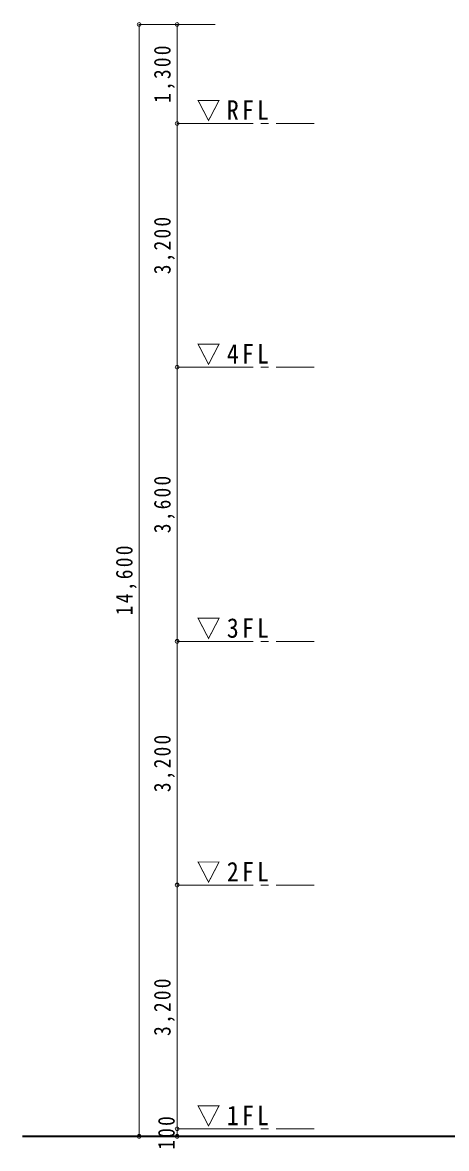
# Model space of a CAD drawing. Units: millimetres at full size. Extents: x -38230 to 40344, y -28542 to 27899.
# Drawn here: x -12908 to -7339, y 1176 to 15959 of the extents above; entities that cross this region are included whole.
import ezdxf

# ---------------------------------------------------------------- set-up
doc = ezdxf.new("R2010")
doc.units = ezdxf.units.MM
doc.header["$LTSCALE"] = 100
doc.header["$PDMODE"] = 32
doc.header["$PDSIZE"] = 50
doc.linetypes.add('CHAIN1', pattern=[8, 5, -1, 1, -1])
for name, color, linetype, lineweight in [('1-4_太線', 2, 'Continuous', 35), ('1-A_中芯線', 4, 'CHAIN1', 9), ('1-D_文字', 7, 'Continuous', 18), ('1-E_寸法', 4, 'Continuous', 9)]:
    doc.layers.add(name, color=color, linetype=linetype, lineweight=lineweight)
doc.styles.add('ＭＳ ゴシック', font='')
doc.styles.get('ＭＳ ゴシック').set_extended_font_data('MS Gothic')

msp = doc.modelspace()

# ---------------------------------------------------------------- linework, layer by layer
at = {"layer": '1-4_太線'}
msp.add_line((3798.2, 1334.3), (-12908.5, 1334.3), dxfattribs=at)
at = {"layer": '1-A_中芯線'}
for p, q in [((-10376.5, 14634.3), (-9018.5, 14634.3)), ((-10376.5, 11434.3), (-9018.5, 11434.3)), ((-10376.5, 7834.3), (-9018.5, 7834.3)), ((-10376.5, 4634.3), (-9018.5, 4634.3)), ((-10376.5, 1434.3), (-9018.5, 1434.3))]:
    msp.add_line(p, q, dxfattribs=at)
at = {"layer": '1-E_寸法'}
for p, q in [((-11376.5, 15934.3), (-10876.5, 15934.3)), ((-11376.5, 1334.3), (-11376.5, 15934.3)), ((-10876.5, 15934.3), (-10376.5, 15934.3)), ((-10876.5, 14634.3), (-10876.5, 15934.3)), ((-10876.5, 14634.3), (-10376.5, 14634.3)), ((-10876.5, 11434.3), (-10876.5, 14634.3)), ((-10876.5, 7834.3), (-10876.5, 11434.3)), ((-10876.5, 11434.3), (-10376.5, 11434.3)), ((-10876.5, 7834.3), (-10376.5, 7834.3)), ((-10876.5, 4634.3), (-10876.5, 7834.3)), ((-10876.5, 4634.3), (-10376.5, 4634.3)), ((-10876.5, 1434.3), (-10876.5, 4634.3)), ((-11376.5, 1334.3), (-10876.5, 1334.3)), ((-10876.5, 1434.3), (-10376.5, 1434.3)), ((-10876.5, 1334.3), (-10876.5, 1434.3)), ((-10876.5, 1334.3), (-10376.5, 1334.3))]:
    msp.add_line(p, q, dxfattribs=at)
at = {"layer": '1-E_寸法', "color": 2}
for p in [(-11376.5, 15934.3), (-10876.5, 15934.3), (-10876.5, 14634.3), (-10876.5, 11434.3), (-10876.5, 7834.3), (-10876.5, 4634.3), (-11376.5, 1334.3), (-10876.5, 1434.3), (-10876.5, 1334.3)]:
    msp.add_point(p, dxfattribs=at)

# ---------------------------------------------------------------- texts
at = {"layer": '1-D_文字', "char_height": 256.6, "attachment_point": 7, "style": 'ＭＳ ゴシック'}
for s, insert in [('\\T1.26;\\W0.9;▽RFL', (-10622, 14658.8)), ('\\T1.26;\\W0.9;▽4FL', (-10622, 11458.8)), ('\\T1.26;\\W0.9;▽3FL', (-10622, 7858.8)), ('\\T1.26;\\W0.9;▽2FL', (-10622, 4658.8)), ('\\T1.26;\\W0.9;▽1FL', (-10622, 1458.8))]:
    msp.add_mtext(s, dxfattribs=dict(at, insert=insert))
at = {"layer": '1-E_寸法', "color": 7, "char_height": 219.9, "attachment_point": 7, "rotation": 90, "style": 'ＭＳ ゴシック'}
for s, insert in [('\\T1.23;\\W0.85;1,300', (-10906.5, 14904.3)), ('\\T1.23;\\W0.85;3,200', (-10906.5, 12654.3)), ('\\T1.23;\\W0.85;3,600', (-10906.5, 9254.3)), ('\\T1.24;\\W0.85;14,600', (-11406.5, 8176.8)), ('\\T1.23;\\W0.85;3,200', (-10906.5, 5854.3)), ('\\T1.23;\\W0.85;3,200', (-10906.5, 2654.3)), ('\\T1.23;\\W0.85;100', (-10906.5, 1159.3))]:
    msp.add_mtext(s, dxfattribs=dict(at, insert=insert))

doc.saveas('drawing.dxf')
